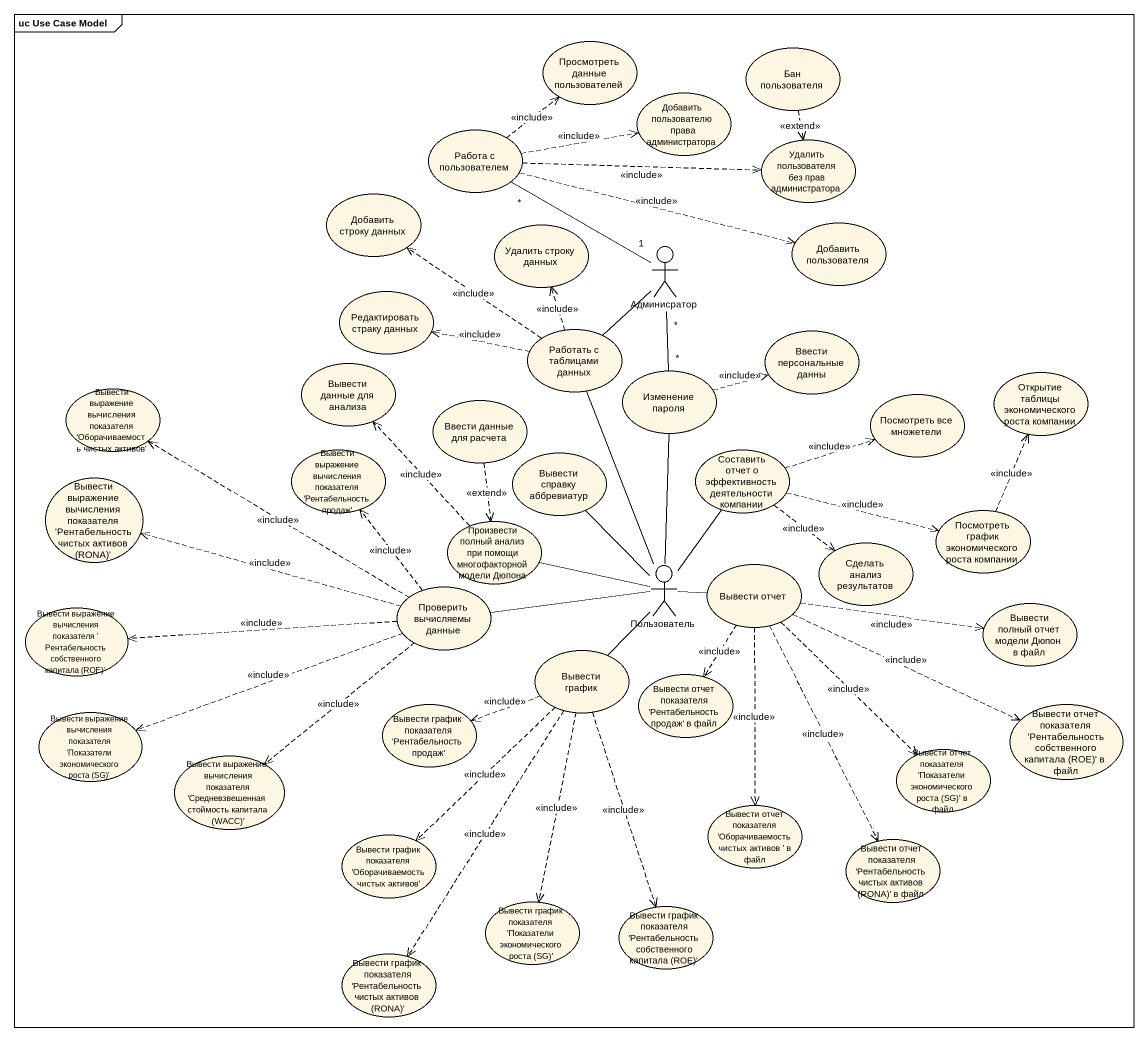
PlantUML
@startuml
mainframe uc Use Case Model
usecase "Просмотреть данные пользователей" as Просмотреть_данные
usecase "Бан пользователя" as Бан_пользователя
usecase "Добавить пользователю права администратора" as Добавить_пользователю_права
usecase "Работа с пользователем" as Работа_с_пользователем
usecase "Удалить пользователя без прав администратора" as Удалить_пользователя_без
usecase "Добавить строку данных" as Добавить_строку_данных
usecase "Добавить пользователя" as Добавить_пользователя
usecase "Удалить строку данных" as Удалить_строку_данных
actor Админисратор
usecase "Редактировать страку данных" as Редактировать_страку_данных
usecase "Работать с таблицами данных" as Работать_с_таблицами_данных
usecase "Ввести персональные данны" as Ввести_персональные_данны
usecase "Вывести данные для анализа" as Вывести_данные_для_анализа
usecase "Изменение пароля" as Изменение_пароля
usecase "Открытие таблицы экономического роста компании" as Открытие_таблицы
usecase "Вывести выражение вычисления показателя 'Оборачиваемость чистых активов'" as Вывести_выражение
usecase "Ввести данные для расчета" as Ввести_данные_для_расчета
usecase "Посмотреть все множетели" as Посмотреть_все_множетели
usecase "Вывести выражение вычисления показателя 'Рентабельность продаж'" as Вывести_выражение_2
usecase "Вывести справку аббревиатур" as Вывести_справку_аббревиатур
usecase "Составить отчет о эффективность деятельности компании" as Составить_отчет_о
usecase "Вывести выражение вычисления показателя 'Рентабельность чистых активов (RONA)'" as Вывести_выражение_3
usecase "Произвести полный анализ при помощи многофакторной модели Дюпона" as Произвести_полный_анализ
usecase "Сделать анализ результатов" as Сделать_анализ_результатов
usecase "Посмотреть график экономического роста компании" as Посмотреть_график
usecase "Проверить вычисляемы данные" as Проверить_вычисляемы_данные
actor Пользователь
usecase "Вывести отчет" as Вывести_отчет
usecase "Вывести выражение вычисления показателя ' Рентабельность собственного капитала (ROE)'" as Вывести_выражение_4
usecase "Вывести полный отчет модели Дюпон в файл" as Вывести_полный_отчет_модели
usecase "Вывести график" as Вывести_график
usecase "Вывести график показателя 'Рентабельность продаж'" as Вывести_график_показателя
usecase "Вывести отчет показателя 'Рентабельность продаж' в файл" as Вывести_отчет_показателя
usecase "Вывести отчет показателя 'Рентабельность собственного капитала (ROE)' в файл" as Вывести_отчет_показателя_2
usecase "Вывести выражение вычисления показателя 'Показатели экономического роста (SG)'" as Вывести_выражение_5
usecase "Вывести отчет показателя 'Показатели экономического роста (SG)' в файл" as Вывести_отчет_показателя_3
usecase "Вывести выражение вычисления показателя 'Средневзвешенная стоймость капитала (WACC)'" as Вывести_выражение_6
usecase "Вывести отчет показателя 'Оборачиваемость чистых активов ' в файл" as Вывести_отчет_показателя_4
usecase "Вывести график показателя 'Оборачиваемость чистых активов'" as Вывести_график_показателя_2
usecase "Вывести отчет показателя 'Рентабельность чистых активов (RONA)' в файл" as Вывести_отчет_показателя_5
usecase "Вывести график показателя 'Показатели экономического роста (SG)'" as Вывести_график_показателя_3
usecase "Вывести график показателя 'Рентабельность собственного капитала (ROE)'" as Вывести_график_показателя_4
usecase "Вывести график показателя 'Рентабельность чистых активов (RONA)'" as Вывести_график_показателя_5
Бан_пользователя ..> Удалить_пользователя_без : <<extend>>
Работа_с_пользователем .up.> Просмотреть_данные : <<include>>
Работа_с_пользователем .right.> Добавить_пользователю_права : <<include>>
Работа_с_пользователем .right.> Удалить_пользователя_без : <<include>>
Работа_с_пользователем .right.> Добавить_пользователя : <<include>>
Админисратор "1" -up- "*" Работа_с_пользователем
Админисратор -- Работать_с_таблицами_данных
Админисратор "*" -- "*" Изменение_пароля
Работать_с_таблицами_данных .up.> Добавить_строку_данных : <<include>>
Работать_с_таблицами_данных .up.> Удалить_строку_данных : <<include>>
Работать_с_таблицами_данных .left.> Редактировать_страку_данных : <<include>>
Изменение_пароля .right.> Ввести_персональные_данны : <<include>>
Изменение_пароля -- Пользователь
Ввести_данные_для_расчета ..> Произвести_полный_анализ : <<extend>>
Составить_отчет_о .right.> Посмотреть_все_множетели : <<include>>
Составить_отчет_о ..> Сделать_анализ_результатов : <<include>>
Составить_отчет_о .right.> Посмотреть_график : <<include>>
Произвести_полный_анализ .up.> Вывести_данные_для_анализа : <<include>>
Посмотреть_график .up.> Открытие_таблицы : <<include>>
Проверить_вычисляемы_данные .left.> Вывести_выражение : <<include>>
Проверить_вычисляемы_данные .up.> Вывести_выражение_2 : <<include>>
Проверить_вычисляемы_данные .left.> Вывести_выражение_3 : <<include>>
Проверить_вычисляемы_данные .left.> Вывести_выражение_4 : <<include>>
Проверить_вычисляемы_данные .left.> Вывести_выражение_5 : <<include>>
Проверить_вычисляемы_данные ..> Вывести_выражение_6 : <<include>>
Пользователь -up- Работать_с_таблицами_данных
Пользователь -up- Вывести_справку_аббревиатур
Пользователь -up- Составить_отчет_о
Пользователь -left- Произвести_полный_анализ
Пользователь -left- Проверить_вычисляемы_данные
Пользователь -right- Вывести_отчет
Пользователь -- Вывести_график
Вывести_отчет .right.> Вывести_полный_отчет_модели : <<include>>
Вывести_отчет ..> Вывести_отчет_показателя : <<include>>
Вывести_отчет .right.> Вывести_отчет_показателя_2 : <<include>>
Вывести_отчет ..> Вывести_отчет_показателя_3 : <<include>>
Вывести_отчет ..> Вывести_отчет_показателя_4 : <<include>>
Вывести_отчет ..> Вывести_отчет_показателя_5 : <<include>>
Вывести_график .left.> Вывести_график_показателя : <<include>>
Вывести_график ..> Вывести_график_показателя_2 : <<include>>
Вывести_график ..> Вывести_график_показателя_3 : <<include>>
Вывести_график ..> Вывести_график_показателя_4 : <<include>>
Вывести_график ..> Вывести_график_показателя_5 : <<include>>
@enduml
